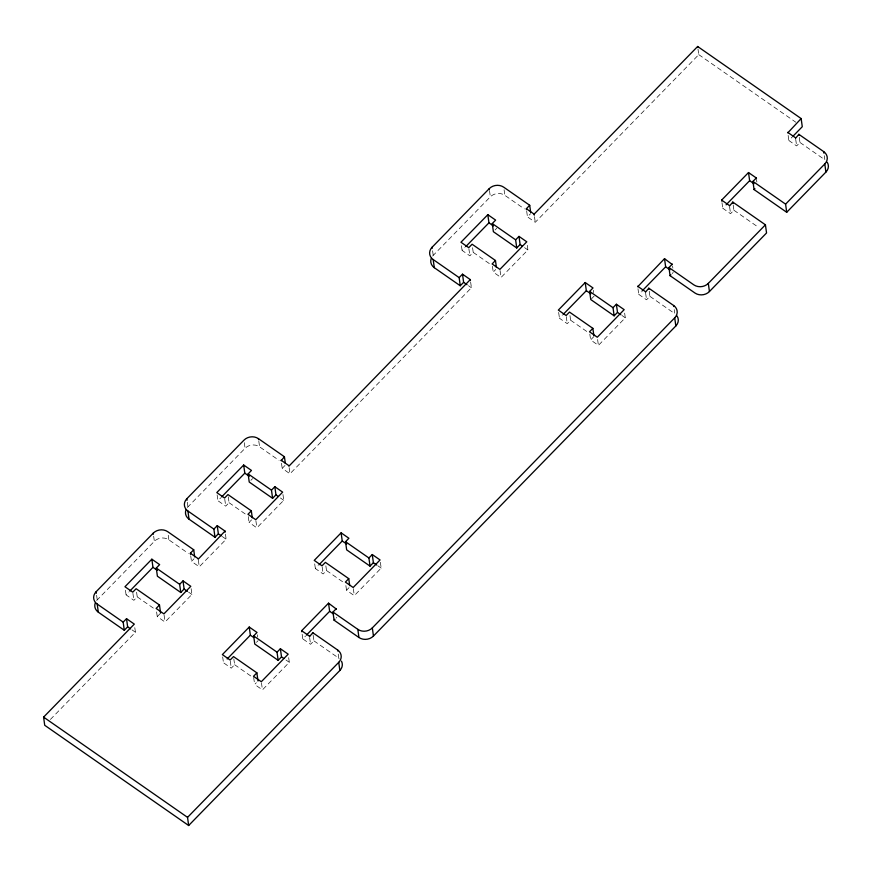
<?xml version="1.0" encoding="UTF-8"?>
<svg xmlns="http://www.w3.org/2000/svg" width="872" height="872" viewBox="0 0 872 872"><rect width="100%" height="100%" fill="white"/><g stroke="black" fill="none" stroke-linecap="round" stroke-linejoin="round"><path stroke-width="0.65" stroke-dasharray="4.36 3.27" d="M96.672 600.514A10.311 8.742 -7.8 0 1 97.239 599.882L154.366 541.316A10.311 8.742 -7.8 0 1 168.874 539.844L188.341 553.404M187.393 507.504A10.311 8.742 -7.8 0 1 187.96 506.861L245.076 448.295A10.311 8.742 -7.8 0 1 259.584 446.835L279.062 460.394M432.654 256.019A10.311 8.742 -7.8 0 1 433.231 255.376L490.347 196.81A10.311 8.742 -7.8 0 1 504.855 195.339L524.334 208.899M136.599 592.219L137.231 596.873L133.874 600.317L126.08 594.889L128.871 592.044M228.279 496.887L229.074 502.708L225.706 506.152L217.924 500.724L220.703 497.879M472.58 247.713L473.213 252.368L469.855 255.812L462.073 250.395L464.852 247.539M250.907 480.319L252.586 478.597M495.056 229.979L496.735 228.257M225.445 534.144L226.142 539.234L199.263 566.8L191.48 561.372L193.998 558.788M470.651 282.147L471.414 287.749L289.984 473.779L282.19 468.362L285.133 465.343M697.992 49.039L698.766 54.631L535.255 222.295L527.462 216.866L530.612 213.64M50.391 719.455L135.433 632.255L134.659 626.652M191.121 588.644L191.916 594.453L165.037 622.019L157.243 616.591L160.601 613.147M282.953 494.478L283.749 500.288L256.869 527.854L249.076 522.426L251.605 519.843M527.255 245.305L527.898 249.959L501.019 277.514L493.225 272.086L495.743 269.502M233.827 658.905L234.623 664.726L231.265 668.17L223.472 662.742L225.325 660.845M325.856 565.863L326.499 570.517L323.141 573.961L315.348 568.544L318.127 565.688M569.972 315.566L570.604 320.22L567.247 323.665L559.453 318.247L562.233 315.392M256.466 642.337L258.145 640.615M591.608 298.693L594.126 296.109M288.665 657.652L289.297 662.306L262.428 689.872L254.635 684.444L256.314 682.722M380.377 562.287L381.173 568.108L354.294 595.663L346.511 590.246L349.029 587.652M624.646 313.146L625.289 317.811L598.41 345.367L590.617 339.938L593.974 336.494M313.157 635.263L313.92 640.855L310.563 644.299L302.78 638.882L305.56 636.026M649.215 291.259L649.913 296.349L646.544 299.805L638.762 294.376L641.28 291.793M733.21 205.138L733.908 210.228L730.54 213.673L722.757 208.245L724.436 206.522M799.286 137.384L799.984 142.474L796.616 145.918L788.833 140.501L792.19 137.046M336.189 618.03L336.81 617.387M672.17 273.536L673.217 272.456M698.766 54.631L795.798 122.211M799.984 142.474L824.836 159.783L824.28 155.717M733.908 210.228L758.389 227.276M649.913 296.349L674.764 313.658M524.562 247.626L527.898 249.959M621.943 315.479L625.289 317.811M473.213 252.368L491.023 264.772M570.604 320.22L588.415 332.624M468.493 285.711L471.414 287.749M280.413 497.967L283.749 500.288M377.838 565.775L381.173 568.108M229.074 502.708L246.874 515.112M326.499 570.517L344.298 582.921M222.251 536.531L226.142 539.234M313.92 640.855L338.783 658.164A10.311 8.742 -7.8 0 1 339.143 658.436M188.57 592.132L191.916 594.453M285.962 659.984L289.297 662.306M137.231 596.873L155.042 609.277M234.623 664.726L251.31 676.356M132.021 629.878L135.433 632.255M795.711 139.302L796.616 145.918M788.135 135.4L788.833 140.501M756.591 180.003L756.863 182.041M729.635 207.056L730.54 213.673M721.983 202.653L722.757 208.245M672.585 266.134L672.868 268.162M674.209 309.593L674.699 313.157M645.64 293.177L646.544 299.805M637.988 288.774L638.762 294.376M593.331 290.289L593.647 292.611M597.614 339.546L598.41 345.367M589.821 334.118L590.617 339.938M566.288 316.689L567.247 323.665M558.658 312.427L559.453 318.247M534.482 216.692L535.255 222.295M526.699 211.275L527.462 216.866M504.081 189.747L504.855 195.339M489.508 190.696L490.347 196.81M500.059 270.527L501.019 277.514M492.429 266.276L493.225 272.086M468.896 248.836L469.855 255.812M461.43 245.74L462.073 250.395M432.599 250.787L433.231 255.376M353.345 588.687L354.294 595.663M345.868 585.592L346.511 590.246M338.227 654.098L338.783 658.164M322.182 566.985L323.141 573.961M314.705 563.89L315.348 568.544M289.144 467.675L289.984 473.779M309.658 637.683L310.563 644.299M281.493 463.261L282.19 468.362M302.148 634.293L302.78 638.882M258.82 441.232L259.584 446.835M255.91 520.867L256.869 527.854M244.313 442.693L245.076 448.295M248.28 516.606L249.076 522.426M257.349 634.794L257.665 637.116M261.469 682.885L262.428 689.872M253.676 677.468L254.635 684.444M224.758 499.176L225.706 506.152M217.128 494.915L217.924 500.724M230.306 661.194L231.265 668.17M222.676 656.932L223.472 662.742M198.358 560.184L199.263 566.8M187.327 502.283L187.96 506.861M190.706 555.769L191.48 561.372M168.242 535.266L168.874 539.844M153.668 536.226L154.366 541.316M164.078 615.033L165.037 622.019M156.611 611.937L157.243 616.591M132.915 593.342L133.874 600.317M125.448 590.235L126.08 594.889M96.618 595.293L97.239 599.882"/><path stroke-width="1.31" d="M124.282 630.271L123.17 622.128L126.527 618.684L127.639 626.826L124.282 630.271L98.318 612.188L97.195 604.045A10.311 8.742 -7.8 0 1 96.127 591.728L153.243 533.163A10.311 8.742 -7.8 0 1 167.751 531.702L193.726 549.785L194.696 556.914M214.992 537.261L213.88 529.108L217.237 525.663L218.36 533.817L214.992 537.261L189.028 519.178L187.916 511.025A10.311 8.742 -7.8 0 1 186.848 498.719L243.964 440.153A10.311 8.742 -7.8 0 1 258.472 438.681L284.435 456.765L285.34 463.381M460.263 285.765L459.152 277.623L462.509 274.179L463.621 282.321L460.263 285.765L434.3 267.693L433.177 259.54A10.311 8.742 -7.8 0 1 432.109 247.223L489.225 188.657A10.311 8.742 -7.8 0 1 503.733 187.197L529.707 205.28L530.677 212.408M180.766 592.48L179.643 584.327L183.011 580.883L184.123 589.036L180.766 592.48L157.396 576.207L156.273 568.053L159.641 564.609L151.848 559.192L124.969 586.747L132.762 592.175L136.119 588.731L159.489 605.005L160.601 613.147M272.598 498.315L271.486 490.162L274.844 486.718L275.955 494.871L272.598 498.315L249.229 482.042L248.117 473.888L251.474 470.444L243.68 465.027L216.801 492.582L224.595 498.01L227.952 494.566L251.321 510.839L252.281 517.815M516.747 247.975L515.635 239.833L518.993 236.388L520.104 244.531L516.747 247.975L493.378 231.701L492.266 223.559L495.623 220.104L487.83 214.686L460.95 242.242L468.744 247.67L472.101 244.225L495.47 260.499L496.43 267.486M129.797 591.096L152.96 567.334L151.848 559.192M221.63 496.931L244.803 473.169L243.68 465.027M465.779 246.591L488.941 222.829L487.83 214.686M190.499 554.243L190.358 553.23L193.726 549.785M281.144 460.721L284.435 456.765M526.481 209.738L526.35 208.724L529.707 205.28M341.464 661.15A10.311 8.742 -7.8 0 1 339.851 670.481L188.657 825.512L44.712 725.275L43.6 717.122L134.31 624.112L126.527 618.684M198.216 559.159L225.031 531.092L217.237 525.663M288.937 466.149L470.302 279.607L462.509 274.179M534.274 215.166L534.133 214.152L697.644 46.489L801.15 118.57L802.273 126.713L793.029 136.185M159.489 605.005L156.132 608.449L163.914 613.877L190.794 586.311L183.011 580.883M251.321 510.839L247.964 514.284L255.758 519.712L282.637 492.146L274.844 486.718M495.47 260.499L492.113 263.944L499.907 269.372L526.775 241.806L518.993 236.388M278.157 660.333L277.034 652.18L280.392 648.735L281.514 656.889L278.157 660.333L254.777 644.059L253.665 635.906L257.022 632.462L249.239 627.044L222.36 654.6L230.143 660.028L233.511 656.583L256.88 672.857L257.992 680.999M370.022 566.124L368.911 557.982L372.268 554.538L373.39 562.68L370.022 566.124L346.653 549.851L345.541 541.708L348.898 538.264L341.115 532.836L314.236 560.391L322.019 565.819L325.387 562.375L348.756 578.648L349.705 585.635M614.139 315.828L613.016 307.685L616.384 304.241L617.496 312.383L614.139 315.828L590.769 299.554L589.646 291.401L593.004 287.956L585.221 282.539L558.342 310.094L566.135 315.522L569.492 312.078L592.862 328.352L593.821 335.328M227.178 658.949L250.351 635.187L249.239 627.044M319.054 564.74L342.227 540.978L341.115 532.836M563.159 314.443L586.333 290.681L585.221 282.539M256.88 672.857L253.512 676.301L261.306 681.73L288.185 654.163L280.392 648.735M348.756 578.648L345.388 582.093L353.182 587.521L380.061 559.955L372.268 554.538M592.862 328.352L589.505 331.796L597.287 337.224L624.167 309.658L616.384 304.241M301.799 631.753L301.658 630.729L328.537 603.173L336.396 609.103M637.715 286.735L664.519 258.668L672.377 264.598M721.776 201.116L721.635 200.102L748.514 172.547L756.307 177.964L756.449 178.989M787.787 132.86L801.15 118.57M306.486 635.078L329.649 611.316L328.537 603.173M642.119 290.932L665.641 266.81L664.519 258.668M726.114 204.8L749.637 180.689L748.514 172.547M309.516 636.669L312.808 632.712L337.66 650.022L337.802 651.035M676.988 315.893A10.311 8.742 -7.8 0 1 675.833 325.975L373.445 636.037A10.311 8.742 -7.8 0 1 358.937 637.497L334.085 620.188L332.973 612.046L336.33 608.602M645.498 292.164L648.79 288.207L673.653 305.516L673.784 306.541M729.493 206.032L732.785 202.086L765.431 224.813L766.553 232.966L709.437 291.531A10.311 8.742 -7.8 0 1 695.006 293.057L670.067 275.683L668.955 267.541L672.312 264.096M827.234 162.268A10.311 8.742 -7.8 0 1 825.904 172.1L786.708 212.288L754.062 189.562L752.95 181.409L756.307 177.964M795.569 138.288L798.861 134.332L823.724 151.641L823.931 153.167M334.085 620.188L334.924 619.327M670.067 275.683L670.906 274.822M754.062 189.562L754.901 188.701M188.657 825.512L187.545 817.369L338.739 662.339A10.311 8.742 -7.8 0 0 337.66 650.022M332.973 612.046L357.825 629.355A10.311 8.742 -7.8 0 0 372.333 627.884L674.721 317.833A10.311 8.742 -7.8 0 0 673.653 305.516M668.955 267.541L693.894 284.904A10.311 8.742 -7.8 0 0 708.315 283.378L765.431 224.813M786.708 212.288L785.596 204.146L824.792 163.958A10.311 8.742 -7.8 0 0 823.724 151.641M787.71 132.348L795.504 137.776M752.95 181.409L785.596 204.146M749.637 180.689L754.018 183.741M721.635 200.102L729.428 205.53M665.641 266.81L670.023 269.862M526.35 208.724L534.133 214.152M637.639 286.234L645.433 291.651M492.266 223.559L515.635 239.833M589.646 291.401L613.016 307.685M488.941 222.829L493.399 225.924M520.104 244.531L522.328 246.078M586.333 290.681L590.791 293.777M617.496 312.383L620.831 314.705M433.177 259.54L459.152 277.623M463.621 282.321L467.032 284.697M281.078 460.209L288.872 465.637M248.117 473.888L271.486 490.162M345.541 541.708L368.911 557.982M244.803 473.169L249.25 476.265M275.955 494.871L278.19 496.419M342.227 540.978L346.675 544.084M373.39 562.68L376.726 565.002M187.916 511.025L213.88 529.108M218.36 533.817L221.281 535.844M329.649 611.316L333.551 614.03M190.358 553.23L198.151 558.658M301.658 630.729L309.451 636.157M156.273 568.053L179.643 584.327M253.665 635.906L277.034 652.18M152.96 567.334L157.418 570.43M184.123 589.036L187.458 591.358M250.351 635.187L253.687 637.508M281.514 656.889L283.738 658.436M97.195 604.045L123.17 622.128M127.639 626.826L130.56 628.865M43.6 717.122L187.545 817.369M824.792 163.958L825.904 172.1M798.861 134.332L799.003 135.345M732.785 202.086L732.992 203.612M697.644 46.489L697.785 47.513M708.315 283.378L709.437 291.531M674.721 317.833L675.833 325.975M648.79 288.207L648.932 289.232M489.225 188.657L489.366 189.682M470.302 279.607L470.433 280.62M432.109 247.223L432.25 248.248M372.333 627.884L373.445 636.037M357.825 629.355L358.937 637.497M338.739 662.339L339.851 670.481M312.808 632.712L312.95 633.726M258.472 438.681L258.613 439.706M225.031 531.092L225.172 532.116M186.848 498.719L187.055 500.245M153.243 533.163L153.385 534.187M96.127 591.728L96.334 593.254M434.3 267.693A10.311 8.742 -7.8 0 1 431.302 258.286M189.028 519.178A10.311 8.742 -7.8 0 1 186.03 509.782M98.318 612.188A10.311 8.742 -7.8 0 1 95.321 602.792"/></g></svg>
